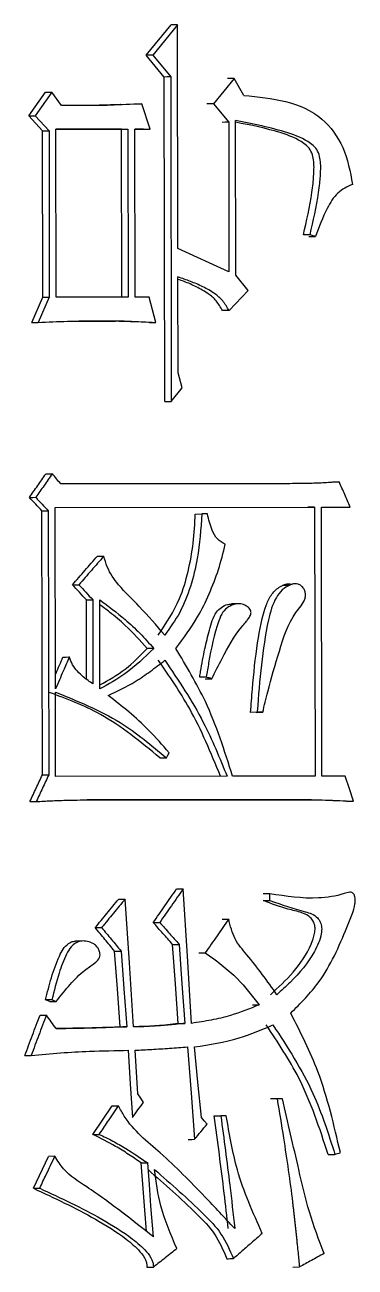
# Model space of a CAD drawing. Header units: millimetres. Extents: x 2104 to 4053, y 855 to 2233.
# Drawn here: x 2976.3 to 2978.42, y 1054.71 to 1062.71 of the extents above; entities that cross this region are included whole.
import ezdxf

# ---------------------------------------------------------------- set-up
doc = ezdxf.new("R2010")
doc.units = ezdxf.units.MM

msp = doc.modelspace()

# ---------------------------------------------------------------- linework, layer by layer
at = {"color": 7, "linetype": 'Continuous', "lineweight": 25}
for p, q in [((2977.0782, 1062.513), (2977.2378, 1062.7078)), ((2977.2797, 1062.7081), (2977.12, 1062.5132)), ((2977.2821, 1061.2694), (2977.2797, 1062.7081)), ((2977.12, 1062.5132), (2977.0782, 1062.513)), ((2977.1939, 1062.3724), (2977.0782, 1062.513)), ((2977.12, 1062.5132), (2977.2358, 1062.3727)), ((2977.1975, 1060.2847), (2977.1939, 1062.3724)), ((2977.2358, 1062.3727), (2977.2394, 1060.285)), ((2977.6443, 1062.3622), (2977.5115, 1062.1998)), ((2977.7065, 1062.2541), (2977.6443, 1062.3622)), ((2976.3217, 1062.1229), (2976.4286, 1062.2744)), ((2976.4694, 1062.2747), (2976.3624, 1062.1231)), ((2976.5321, 1062.1882), (2976.4694, 1062.2747)), ((2976.8985, 1062.1948), (2977.0076, 1062.1992)), ((2977.103, 1062.0372), (2977.0493, 1062.1994)), ((2977.5115, 1062.1998), (2977.4693, 1062.1996)), ((2977.5115, 1062.1998), (2977.6093, 1062.0809)), ((2976.4111, 1062.0256), (2976.3217, 1062.1229)), ((2976.3624, 1062.1231), (2976.452, 1062.0259)), ((2977.6093, 1062.0809), (2977.6109, 1061.1182)), ((2977.6553, 1061.0966), (2977.6536, 1062.0918)), ((2976.413, 1060.9547), (2976.4111, 1062.0256)), ((2976.452, 1062.0259), (2976.4538, 1060.9549)), ((2976.4967, 1062.0367), (2976.9605, 1062.0371)), ((2976.919, 1062.0369), (2976.4967, 1062.0365)), ((2976.4985, 1060.955), (2976.4967, 1062.0367)), ((2976.919, 1062.0369), (2976.9605, 1062.0371)), ((2976.9208, 1060.9551), (2976.919, 1062.0369)), ((2976.9605, 1062.0371), (2976.9624, 1060.9554)), ((2977.005, 1062.0372), (2977.103, 1062.0372)), ((2977.0069, 1060.9554), (2977.005, 1062.0372)), ((2977.0613, 1062.037), (2977.005, 1062.0369)), ((2977.0613, 1062.037), (2977.103, 1062.0372)), ((2977.6109, 1061.1182), (2977.2821, 1061.2694)), ((2977.7352, 1060.9993), (2977.6553, 1061.0966)), ((2977.2835, 1060.4689), (2977.2825, 1061.0855)), ((2976.3418, 1060.7924), (2976.413, 1060.9547)), ((2976.4538, 1060.9549), (2976.3826, 1060.7926)), ((2976.413, 1060.9547), (2976.4538, 1060.9549)), ((2976.9624, 1060.9554), (2976.4985, 1060.955)), ((2977.0959, 1060.9555), (2977.0069, 1060.9554)), ((2977.1407, 1060.7933), (2977.0959, 1060.9555)), ((2977.6113, 1060.8694), (2977.7352, 1060.9993)), ((2977.6113, 1060.8694), (2977.5689, 1060.8691)), ((2977.0989, 1060.793), (2977.1407, 1060.7933)), ((2977.3103, 1060.3716), (2977.2835, 1060.4689)), ((2977.2394, 1060.285), (2977.3103, 1060.3716)), ((2977.1975, 1060.2847), (2977.2394, 1060.285)), ((2978.0029, 1059.7555), (2976.5273, 1059.7543)), ((2976.4093, 1057.8826), (2976.4064, 1059.5809)), ((2976.4472, 1059.5811), (2976.4501, 1057.8828)), ((2976.4919, 1059.6028), (2978.1623, 1059.6042)), ((2976.4939, 1058.4345), (2976.4919, 1059.6028)), ((2978.1623, 1059.6042), (2978.1193, 1059.604)), ((2978.1623, 1059.6042), (2978.1653, 1057.8735)), ((2978.2065, 1059.6043), (2978.3919, 1059.6044)), ((2978.2094, 1057.8735), (2978.2065, 1059.6043)), ((2978.3486, 1059.6042), (2978.3919, 1059.6044)), ((2977.394, 1059.5601), (2977.4361, 1059.5604)), ((2977.4716, 1059.5604), (2977.4361, 1059.5604)), ((2976.7637, 1059.2894), (2976.805, 1059.2897)), ((2977.9987, 1059.1011), (2977.9555, 1059.1009)), ((2976.6936, 1058.4974), (2976.6927, 1059.0078)), ((2976.7339, 1059.0081), (2976.7348, 1058.4672)), ((2976.7795, 1058.4348), (2976.7785, 1059.0081)), ((2977.6705, 1058.982), (2977.6278, 1058.9818)), ((2977.4644, 1058.5111), (2977.4223, 1058.5109)), ((2976.4948, 1057.8721), (2976.4939, 1058.413)), ((2977.7931, 1058.2842), (2977.7505, 1058.284)), ((2977.7855, 1058.284), (2977.8281, 1058.2843)), ((2977.8283, 1058.2843), (2977.7931, 1058.2842)), ((2977.1658, 1057.9914), (2977.2077, 1057.9916)), ((2976.4093, 1057.8826), (2976.4501, 1057.8828)), ((2977.5986, 1057.873), (2976.4948, 1057.8721)), ((2978.1653, 1057.8735), (2977.6342, 1057.873)), ((2978.3595, 1057.8736), (2978.2094, 1057.8735)), ((2978.0077, 1057.7217), (2976.6973, 1057.7206)), ((2976.7093, 1057.7208), (2978.0506, 1057.7219)), ((2978.0077, 1057.7217), (2978.0506, 1057.7219)), ((2978.3694, 1057.7112), (2978.4127, 1057.7114)), ((2977.8747, 1057.116), (2977.832, 1057.1158)), ((2977.8748, 1057.0728), (2977.8747, 1057.116)), ((2977.8321, 1057.0728), (2977.8748, 1057.0731)), ((2977.5668, 1056.9534), (2977.6092, 1056.9536)), ((2976.6632, 1056.8123), (2976.6218, 1056.8121)), ((2977.4164, 1056.7368), (2977.4586, 1056.737)), ((2976.4704, 1056.4333), (2976.4295, 1056.4331)), ((2976.4564, 1056.4223), (2976.4296, 1056.4331)), ((2976.4564, 1056.4223), (2976.4973, 1056.4225)), ((2977.7625, 1056.4018), (2977.8051, 1056.402)), ((2977.0245, 1055.828), (2977.0062, 1056.1093)), ((2976.7342, 1055.568), (2976.8582, 1055.7515)), ((2976.8582, 1055.7515), (2976.8996, 1055.7518)), ((2977.9212, 1055.7964), (2977.8785, 1055.7961)), ((2977.9565, 1055.7964), (2977.9212, 1055.7964)), ((2977.5158, 1055.6876), (2977.558, 1055.6879)), ((2977.5935, 1055.6879), (2977.558, 1055.6879)), ((2976.7342, 1055.568), (2976.7754, 1055.5682)), ((2976.3513, 1055.2215), (2976.4489, 1055.4266)), ((2976.4898, 1055.4269), (2976.4489, 1055.4266)), ((2978.2498, 1055.4394), (2978.293, 1055.4397)), ((2977.0459, 1055.3843), (2977.0876, 1055.3846)), ((2977.0796, 1054.9435), (2977.0459, 1055.3843)), ((2978.0217, 1054.7145), (2978.0646, 1054.7147))]:
    msp.add_line(p, q, dxfattribs=at)
at = {"color": 7, "linetype": 'Continuous', "lineweight": 25, "flags": 128}
for points in [[(2977.2797, 1062.7081), (2977.2562, 1062.7079), (2977.2378, 1062.7078)], [(2977.2358, 1062.3727), (2977.2124, 1062.3726), (2977.1939, 1062.3724)], [(2977.6443, 1062.3622), (2977.6205, 1062.3621), (2977.6019, 1062.362)], [(2976.4286, 1062.2744), (2976.4515, 1062.2746), (2976.4694, 1062.2747)], [(2977.0076, 1062.1992), (2977.031, 1062.1993), (2977.0493, 1062.1994)], [(2976.3217, 1062.1229), (2976.3445, 1062.123), (2976.3624, 1062.1231)], [(2977.6093, 1062.0809), (2977.5855, 1062.0808), (2977.5669, 1062.0807)], [(2976.4111, 1062.0256), (2976.434, 1062.0257), (2976.452, 1062.0259)], [(2978.1328, 1061.3566), (2978.1154, 1061.3565), (2978.1026, 1061.3564), (2978.0899, 1061.3564)], [(2978.1252, 1061.3456), (2978.1426, 1061.3457), (2978.1554, 1061.3458), (2978.1682, 1061.3458)], [(2976.3418, 1060.7924), (2976.3647, 1060.7925), (2976.3826, 1060.7926)], [(2976.4327, 1059.8189), (2976.4556, 1059.819), (2976.4736, 1059.8191)], [(2978.2778, 1059.7664), (2978.302, 1059.7665), (2978.321, 1059.7666)], [(2976.3259, 1059.6674), (2976.3487, 1059.6675), (2976.3666, 1059.6676)], [(2976.4064, 1059.5809), (2976.4292, 1059.581), (2976.4472, 1059.5811)], [(2976.6034, 1059.1051), (2976.6264, 1059.1052), (2976.6445, 1059.1054)], [(2976.6927, 1059.0078), (2976.7158, 1059.008), (2976.7339, 1059.0081)], [(2977.1264, 1058.6948), (2977.1151, 1058.6947), (2977.1037, 1058.6946), (2977.0847, 1058.6945)], [(2976.5418, 1058.6399), (2976.5623, 1058.64), (2976.5828, 1058.6402)], [(2977.4578, 1058.5001), (2977.4749, 1058.5002), (2977.4875, 1058.5003), (2977.5, 1058.5003)], [(2977.2077, 1057.9917), (2977.2166, 1058.0079), (2977.2254, 1058.0241)], [(2978.4127, 1057.7114), (2978.3861, 1057.7925), (2978.3595, 1057.8736)], [(2976.3292, 1057.7094), (2976.352, 1057.7096), (2976.37, 1057.7097)], [(2977.2738, 1057.1478), (2977.2973, 1057.1479), (2977.3158, 1057.148)], [(2977.3706, 1056.2827), (2977.3432, 1056.7153), (2977.3158, 1057.148)], [(2976.9007, 1057.0825), (2976.924, 1057.0827), (2976.9422, 1057.0828)], [(2976.9971, 1056.2607), (2976.9696, 1056.6717), (2976.9422, 1057.0828)], [(2976.7497, 1056.8985), (2976.7728, 1056.8986), (2976.791, 1056.8988)], [(2977.1233, 1056.9313), (2977.1466, 1056.9314), (2977.165, 1056.9315)], [(2977.2478, 1056.7908), (2977.2713, 1056.7909), (2977.2898, 1056.791)], [(2977.2842, 1056.2824), (2977.266, 1056.5366), (2977.2478, 1056.7908)], [(2977.2898, 1056.791), (2977.308, 1056.5368), (2977.3262, 1056.2826)], [(2976.8746, 1056.7472), (2976.8978, 1056.7473), (2976.9161, 1056.7474)], [(2976.911, 1056.2604), (2976.8928, 1056.5038), (2976.8746, 1056.7472)], [(2976.9161, 1056.7474), (2976.9343, 1056.504), (2976.9525, 1056.2607)], [(2976.394, 1056.3357), (2976.4169, 1056.3358), (2976.4349, 1056.3359)], [(2976.911, 1056.2604), (2976.9343, 1056.2606), (2976.9525, 1056.2607)], [(2977.2842, 1056.2824), (2977.3077, 1056.2825), (2977.3262, 1056.2826)], [(2976.2963, 1056.076), (2976.3191, 1056.0761), (2976.337, 1056.0762)], [(2976.9617, 1056.1092), (2976.9754, 1055.8929), (2976.9892, 1055.6766)], [(2977.3442, 1056.1312), (2977.3669, 1055.8337), (2977.3896, 1055.5363)], [(2977.4338, 1055.677), (2977.4112, 1055.9041), (2977.3886, 1056.1312)], [(2977.0602, 1055.774), (2977.0424, 1055.801), (2977.0245, 1055.828)], [(2977.4694, 1055.6337), (2977.4516, 1055.6553), (2977.4338, 1055.677)], [(2977.3476, 1055.5361), (2977.3711, 1055.5362), (2977.3896, 1055.5363)], [(2977.124, 1054.9089), (2977.1087, 1055.108), (2977.0982, 1055.2463), (2977.0876, 1055.3846)], [(2976.3513, 1055.2215), (2976.3717, 1055.2216), (2976.3921, 1055.2217)], [(2977.0826, 1054.7137), (2977.1035, 1054.7138), (2977.1243, 1054.7139)], [(2977.5971, 1054.7682), (2977.6078, 1054.7683), (2977.6185, 1054.7684), (2977.6394, 1054.7685)]]:
    msp.add_lwpolyline(points, dxfattribs=at)
at = {"color": 7, "linetype": 'Continuous', "lineweight": 25}
for points, knots in [([(2977.7065, 1062.2541), (2977.8901, 1062.2361), (2978.1486, 1062.2108), (2978.362, 1061.9218), (2978.3911, 1061.7627), (2978.406, 1061.6814)], [0, 0, 0, 0, 0.544628, 0.767125, 1, 1, 1, 1]), ([(2977.0493, 1062.1994), (2976.9818, 1062.196), (2976.8621, 1062.1899), (2976.6896, 1062.1879), (2976.5846, 1062.1881), (2976.5321, 1062.1882)], [0, 0, 0, 0, 0.39197, 0.69595, 1, 1, 1, 1]), ([(2976.9115, 1062.1949), (2976.9115, 1062.1949), (2976.9116, 1062.1949), (2976.9109, 1062.1949), (2976.8647, 1062.1931), (2976.7484, 1062.1895), (2976.6432, 1062.1885), (2976.588, 1062.1882), (2976.568, 1062.1882), (2976.561, 1062.1882), (2976.5603, 1062.1882), (2976.5604, 1062.1882), (2976.5604, 1062.1882)], [0, 0, 0, 0, 0.001534, 0.005976, 0.011041, 0.500864, 0.772939, 0.880007, 0.946245, 0.963053, 0.980638, 1, 1, 1, 1]), ([(2978.1328, 1061.3566), (2978.1535, 1061.447), (2978.1785, 1061.5565), (2978.197, 1061.6989), (2978.2034, 1061.7799), (2978.2, 1061.8598), (2978.1717, 1061.9168), (2978.1054, 1061.972), (2977.9313, 1062.0379), (2977.7664, 1062.0699), (2977.6536, 1062.0918)], [0, 0, 0, 0, 0.237785, 0.287937, 0.366632, 0.446055, 0.486951, 0.527634, 0.676721, 1, 1, 1, 1]), ([(2978.0898, 1061.3564), (2978.1104, 1061.4468), (2978.1354, 1061.5563), (2978.1538, 1061.6987), (2978.1602, 1061.7797), (2978.1569, 1061.8596), (2978.1286, 1061.9166), (2978.0623, 1061.9718), (2977.9023, 1062.0328), (2977.7519, 1062.0623), (2977.6536, 1062.0815)], [0, 0, 0, 0, 0.24806, 0.300416, 0.382499, 0.465341, 0.50802, 0.550478, 0.706039, 1, 1, 1, 1]), ([(2978.406, 1061.6814), (2978.3726, 1061.6657), (2978.304, 1061.6336), (2978.2281, 1061.5061), (2978.191, 1061.4069), (2978.1682, 1061.3458)], [0, 0, 0, 0, 0.2676001, 0.5485848, 1, 1, 1, 1]), ([(2978.1682, 1061.3458), (2978.1653, 1061.3467), (2978.1579, 1061.349), (2978.1461, 1061.3526), (2978.1373, 1061.3553), (2978.1328, 1061.3566)], [0, 0, 0, 0, 0.2499925, 0.6250015, 1, 1, 1, 1]), ([(2977.6113, 1060.8694), (2977.5989, 1060.891), (2977.5744, 1060.9338), (2977.5146, 1060.9843), (2977.4434, 1061.0235), (2977.3639, 1061.058), (2977.3096, 1061.0763), (2977.2825, 1061.0855)], [0, 0, 0, 0, 0.176065, 0.348002, 0.566634, 0.783694, 1, 1, 1, 1]), ([(2977.5689, 1060.8691), (2977.5566, 1060.8908), (2977.5321, 1060.9335), (2977.4724, 1060.9841), (2977.4012, 1061.0232), (2977.3356, 1061.0522), (2977.2955, 1061.0659), (2977.2825, 1061.0704)], [0, 0, 0, 0, 0.1984275, 0.3921367, 0.6383948, 0.882857, 1, 1, 1, 1]), ([(2976.3826, 1060.7926), (2976.4458, 1060.7957), (2976.5721, 1060.8018), (2976.7617, 1060.8051), (2976.9513, 1060.8012), (2977.0775, 1060.7959), (2977.1407, 1060.7933)], [0, 0, 0, 0, 0.249584, 0.499194, 0.74954, 1, 1, 1, 1]), ([(2976.6236, 1060.8016), (2976.6621, 1060.8017), (2976.748, 1060.8018), (2976.8339, 1060.8017), (2976.8812, 1060.8017)], [0, 0, 0, 0, 0.448732, 1, 1, 1, 1]), ([(2977.0989, 1060.793), (2977.0366, 1060.7963), (2976.9636, 1060.8001), (2976.8903, 1060.8011), (2976.8795, 1060.8012)], [0, 0, 0, 0, 0.852157, 1, 1, 1, 1]), ([(2976.3259, 1059.6674), (2976.3437, 1059.6926), (2976.3793, 1059.7431), (2976.4149, 1059.7936), (2976.4327, 1059.8189)], [0, 0, 0, 0, 0.500001, 1, 1, 1, 1]), ([(2976.4736, 1059.8191), (2976.4558, 1059.7939), (2976.4201, 1059.7434), (2976.3845, 1059.6929), (2976.3666, 1059.6676)], [0, 0, 0, 0, 0.500001, 1, 1, 1, 1]), ([(2976.5273, 1059.7543), (2976.5184, 1059.7651), (2976.5005, 1059.7867), (2976.4826, 1059.8083), (2976.4736, 1059.8191)], [0, 0, 0, 0, 0.5000027, 1, 1, 1, 1]), ([(2978.321, 1059.7666), (2978.2899, 1059.7645), (2978.2276, 1059.7601), (2978.1216, 1059.7566), (2978.0467, 1059.7559), (2978.003, 1059.7555)], [0, 0, 0, 0, 0.29425, 0.588522, 1, 1, 1, 1]), ([(2978.3919, 1059.6044), (2978.3801, 1059.6315), (2978.3565, 1059.6855), (2978.3328, 1059.7396), (2978.321, 1059.7666)], [0, 0, 0, 0, 0.500001, 1, 1, 1, 1]), ([(2976.4064, 1059.5809), (2976.393, 1059.5953), (2976.3661, 1059.6241), (2976.3393, 1059.653), (2976.3259, 1059.6674)], [0, 0, 0, 0, 0.500001, 1, 1, 1, 1]), ([(2976.3666, 1059.6676), (2976.3801, 1059.6532), (2976.4069, 1059.6244), (2976.4338, 1059.5956), (2976.4472, 1059.5811)], [0, 0, 0, 0, 0.500002, 1, 1, 1, 1]), ([(2977.1555, 1058.781), (2977.206, 1058.8566), (2977.29, 1058.9822), (2977.3508, 1059.1905), (2977.3839, 1059.3733), (2977.3906, 1059.4978), (2977.3939, 1059.5601)], [0, 0, 0, 0, 0.333423, 0.554109, 0.77666, 1, 1, 1, 1]), ([(2977.4361, 1059.5604), (2977.4297, 1059.4641), (2977.4192, 1059.3058), (2977.3667, 1059.0935), (2977.3001, 1058.9238), (2977.2314, 1058.8285), (2977.1974, 1058.7812)], [0, 0, 0, 0, 0.344394, 0.565966, 0.784996, 1, 1, 1, 1]), ([(2977.5872, 1059.3658), (2977.5692, 1059.3754), (2977.5323, 1059.3951), (2977.4941, 1059.4682), (2977.4802, 1059.5252), (2977.4716, 1059.5604)], [0, 0, 0, 0, 0.267239, 0.548076, 1, 1, 1, 1]), ([(2977.2687, 1058.6949), (2977.318, 1058.761), (2977.3997, 1058.8705), (2977.4854, 1059.0452), (2977.546, 1059.2014), (2977.5735, 1059.3108), (2977.5872, 1059.3658)], [0, 0, 0, 0, 0.334938, 0.554747, 0.776586, 1, 1, 1, 1]), ([(2976.6034, 1059.1051), (2976.6301, 1059.1358), (2976.6835, 1059.1971), (2976.7368, 1059.2585), (2976.7635, 1059.2891)], [0, 0, 0, 0, 0.5, 1, 1, 1, 1]), ([(2976.8048, 1059.2894), (2976.7781, 1059.2587), (2976.7247, 1059.1974), (2976.6712, 1059.136), (2976.6445, 1059.1054)], [0, 0, 0, 0, 0.500001, 1, 1, 1, 1]), ([(2977.1974, 1058.7812), (2977.1438, 1058.8436), (2977.0478, 1058.9552), (2976.9098, 1059.0851), (2976.8309, 1059.1977), (2976.8117, 1059.2659), (2976.8051, 1059.2895)], [0, 0, 0, 0, 0.381433, 0.68352, 0.890548, 1, 1, 1, 1]), ([(2976.6927, 1059.0078), (2976.6778, 1059.024), (2976.6481, 1059.0565), (2976.6183, 1059.0889), (2976.6034, 1059.1051)], [0, 0, 0, 0, 0.500001, 1, 1, 1, 1]), ([(2976.6445, 1059.1054), (2976.6594, 1059.0891), (2976.6892, 1059.0567), (2976.719, 1059.0243), (2976.7339, 1059.0081)], [0, 0, 0, 0, 0.500001, 1, 1, 1, 1]), ([(2977.7505, 1058.284), (2977.7541, 1058.3339), (2977.765, 1058.4837), (2977.7897, 1058.7163), (2977.827, 1058.9245), (2977.8833, 1059.0479), (2977.9314, 1059.0909), (2977.973, 1059.1089), (2977.9996, 1059.1128), (2978.0124, 1059.1083), (2978.0172, 1059.1066)], [0, 0, 0, 0, 0.158735, 0.476353, 0.743822, 0.825868, 0.908919, 0.953184, 0.982429, 1, 1, 1, 1]), ([(2977.8282, 1058.2843), (2977.8388, 1058.3285), (2977.8708, 1058.4609), (2977.9339, 1058.6762), (2977.9964, 1058.8733), (2978.0744, 1058.967), (2978.0978, 1059.0034), (2978.1052, 1059.0355), (2978.1023, 1059.0599), (2978.0925, 1059.0821), (2978.0768, 1059.0998), (2978.0566, 1059.1104), (2978.0308, 1059.1125), (2977.9947, 1059.102), (2977.9515, 1059.0735), (2977.8961, 1059.0006), (2977.851, 1058.8333), (2977.8169, 1058.5876), (2977.8, 1058.388), (2977.7932, 1058.2859), (2977.7931, 1058.2842)], [0, 0, 0, 0, 0.0737612, 0.2212934, 0.3691653, 0.4007539, 0.427214, 0.4402784, 0.4533919, 0.466053, 0.4795075, 0.4928145, 0.5050759, 0.5251087, 0.5586105, 0.5933525, 0.6767116, 0.8345974, 0.9972159, 1, 1, 1, 1]), ([(2976.7785, 1059.0081), (2976.8337, 1058.967), (2976.9235, 1058.9001), (2977.0392, 1058.7942), (2977.0973, 1058.728), (2977.1264, 1058.6948)], [0, 0, 0, 0, 0.443462, 0.720845, 1, 1, 1, 1]), ([(2977.0847, 1058.6945), (2977.0385, 1058.7455), (2976.9625, 1058.8295), (2976.8566, 1058.9193), (2976.8, 1058.961), (2976.7786, 1058.9768)], [0, 0, 0, 0, 0.489901, 0.806807, 1, 1, 1, 1]), ([(2977.4223, 1058.5109), (2977.4244, 1058.5231), (2977.4349, 1058.5839), (2977.4523, 1058.6862), (2977.4848, 1058.8125), (2977.5103, 1058.9123), (2977.5609, 1058.9614), (2977.5959, 1058.9788), (2977.619, 1058.9798), (2977.6279, 1058.9803)], [0, 0, 0, 0, 0.066512, 0.332601, 0.55541, 0.779193, 0.863621, 0.947653, 1, 1, 1, 1]), ([(2977.5, 1058.5003), (2977.5218, 1058.5436), (2977.58, 1058.6591), (2977.6499, 1058.7849), (2977.7161, 1058.8611), (2977.7358, 1058.885), (2977.7478, 1058.9038), (2977.753, 1058.9203), (2977.7531, 1058.9319), (2977.749, 1058.9439), (2977.7385, 1058.9581), (2977.7177, 1058.9732), (2977.6875, 1058.9834), (2977.6483, 1058.9814), (2977.6069, 1058.9649), (2977.5671, 1058.9281), (2977.5182, 1058.8058), (2977.4903, 1058.664), (2977.4696, 1058.5416), (2977.4644, 1058.5111)], [0, 0, 0, 0, 0.125303, 0.334355, 0.369116, 0.392004, 0.415956, 0.426672, 0.435652, 0.444627, 0.458337, 0.481389, 0.513084, 0.544763, 0.589287, 0.633606, 0.685412, 0.921677, 1, 1, 1, 1]), ([(2976.7794, 1058.4604), (2976.8352, 1058.4918), (2976.9467, 1058.5546), (2977.0387, 1058.6479), (2977.0847, 1058.6945)], [0, 0, 0, 0, 0.499985, 1, 1, 1, 1]), ([(2977.1264, 1058.6948), (2977.0667, 1058.6371), (2976.9607, 1058.5347), (2976.8346, 1058.4652), (2976.7795, 1058.4348)], [0, 0, 0, 0, 0.563044, 1, 1, 1, 1]), ([(2977.6341, 1057.873), (2977.5822, 1058.0366), (2977.4901, 1058.3269), (2977.336, 1058.5829), (2977.2686, 1058.6948)], [0, 0, 0, 0, 0.563329, 1, 1, 1, 1]), ([(2976.4937, 1058.5286), (2976.4949, 1058.5314), (2976.511, 1058.5685), (2976.527, 1058.6056), (2976.5418, 1058.6399)], [0, 0, 0, 0, 0.07649, 1, 1, 1, 1]), ([(2976.5828, 1058.6402), (2976.5698, 1058.6101), (2976.5485, 1058.5607), (2976.5188, 1058.4922), (2976.5022, 1058.4538), (2976.4939, 1058.4345)], [0, 0, 0, 0, 0.4392562, 0.7196278, 1, 1, 1, 1]), ([(2976.7348, 1058.4672), (2976.7136, 1058.4815), (2976.6783, 1058.5052), (2976.6357, 1058.5479), (2976.6013, 1058.5884), (2976.589, 1058.6228), (2976.5828, 1058.6402)], [0, 0, 0, 0, 0.333512, 0.552423, 0.773915, 1, 1, 1, 1]), ([(2976.8331, 1058.3916), (2976.8922, 1058.4201), (2976.986, 1058.4653), (2977.1052, 1058.5468), (2977.1668, 1058.5949), (2977.1977, 1058.619)], [0, 0, 0, 0, 0.459963, 0.729514, 1, 1, 1, 1]), ([(2977.5562, 1057.8728), (2977.495, 1058.0222), (2977.3862, 1058.2872), (2977.2259, 1058.518), (2977.1559, 1058.6188)], [0, 0, 0, 0, 0.563635, 1, 1, 1, 1]), ([(2977.1977, 1058.619), (2977.2854, 1058.4892), (2977.443, 1058.2557), (2977.5508, 1057.9906), (2977.5986, 1057.873)], [0, 0, 0, 0, 0.556376, 1, 1, 1, 1]), ([(2977.5, 1058.5003), (2977.497, 1058.5012), (2977.4896, 1058.5035), (2977.4777, 1058.5071), (2977.4689, 1058.5098), (2977.4645, 1058.5111)], [0, 0, 0, 0, 0.253309, 0.626654, 1, 1, 1, 1]), ([(2977.1658, 1057.9914), (2977.0425, 1058.0932), (2976.8242, 1058.2735), (2976.5656, 1058.3705), (2976.453, 1058.4127)], [0, 0, 0, 0, 0.564694, 1, 1, 1, 1]), ([(2976.4939, 1058.413), (2976.6367, 1058.356), (2976.894, 1058.2534), (2977.1111, 1058.0722), (2977.2077, 1057.9916)], [0, 0, 0, 0, 0.555128, 1, 1, 1, 1]), ([(2977.2254, 1058.0241), (2977.1823, 1058.0737), (2977.1013, 1058.1668), (2976.9682, 1058.2876), (2976.8782, 1058.3569), (2976.8331, 1058.3916)], [0, 0, 0, 0, 0.362455, 0.68031, 1, 1, 1, 1]), ([(2976.4501, 1057.8828), (2976.4368, 1057.854), (2976.41, 1057.7963), (2976.3833, 1057.7385), (2976.37, 1057.7097)], [0, 0, 0, 0, 0.500001, 1, 1, 1, 1]), ([(2976.37, 1057.7097), (2976.4015, 1057.7114), (2976.4645, 1057.715), (2976.5777, 1057.7191), (2976.6593, 1057.7201), (2976.7093, 1057.7208)], [0, 0, 0, 0, 0.278679, 0.557368, 1, 1, 1, 1]), ([(2978.3693, 1057.7112), (2978.3087, 1057.7143), (2978.2182, 1057.7189), (2978.0975, 1057.7209), (2978.0376, 1057.7214), (2978.0077, 1057.7217)], [0, 0, 0, 0, 0.503798, 0.751886, 1, 1, 1, 1]), ([(2978.0506, 1057.7219), (2978.0813, 1057.7218), (2978.1428, 1057.7214), (2978.2635, 1057.719), (2978.3535, 1057.7144), (2978.4127, 1057.7114)], [0, 0, 0, 0, 0.254076, 0.508158, 1, 1, 1, 1]), ([(2977.1233, 1056.9313), (2977.1484, 1056.9674), (2977.1986, 1057.0395), (2977.2487, 1057.1117), (2977.2738, 1057.1478)], [0, 0, 0, 0, 0.500001, 1, 1, 1, 1]), ([(2977.3158, 1057.148), (2977.2907, 1057.1119), (2977.2405, 1057.0398), (2977.1902, 1056.9676), (2977.165, 1056.9315)], [0, 0, 0, 0, 0.5, 1, 1, 1, 1]), ([(2978.0087, 1056.3481), (2978.0725, 1056.4118), (2978.2275, 1056.5664), (2978.3321, 1056.8062), (2978.4027, 1056.9774), (2978.4219, 1057.0366), (2978.424, 1057.0767), (2978.4222, 1057.0974), (2978.4165, 1057.1127), (2978.4102, 1057.1211), (2978.4005, 1057.1259), (2978.3807, 1057.1274), (2978.3108, 1057.1023), (2978.1387, 1057.076), (2977.9787, 1057.1003), (2977.8747, 1057.116)], [0, 0, 0, 0, 0.186433, 0.452556, 0.513711, 0.559555, 0.574925, 0.592658, 0.599937, 0.607296, 0.613646, 0.622611, 0.650008, 0.77236, 1, 1, 1, 1]), ([(2976.7497, 1056.8985), (2976.7749, 1056.9292), (2976.8253, 1056.9905), (2976.8756, 1057.0519), (2976.9007, 1057.0825)], [0, 0, 0, 0, 0.500001, 1, 1, 1, 1]), ([(2976.9422, 1057.0828), (2976.917, 1057.0521), (2976.8666, 1056.9908), (2976.8162, 1056.9294), (2976.791, 1056.8988)], [0, 0, 0, 0, 0.5, 1, 1, 1, 1]), ([(2977.8773, 1056.4668), (2977.9279, 1056.5135), (2978.0296, 1056.6073), (2978.1254, 1056.745), (2978.1615, 1056.8481), (2978.1668, 1056.8947), (2978.1602, 1056.9271), (2978.1447, 1056.954), (2978.1188, 1056.9793), (2978.0659, 1057.0019), (2977.9661, 1057.0201), (2977.8844, 1057.0522), (2977.8322, 1057.0728)], [0, 0, 0, 0, 0.223737, 0.449521, 0.522985, 0.5605, 0.591638, 0.622721, 0.656775, 0.707108, 0.812442, 1, 1, 1, 1]), ([(2977.8749, 1057.073), (2977.9498, 1057.0466), (2978.0385, 1057.0152), (2978.1444, 1056.9899), (2978.1786, 1056.9658), (2978.2007, 1056.9344), (2978.2104, 1056.8981), (2978.2025, 1056.8312), (2978.1462, 1056.7001), (2978.0388, 1056.5748), (2977.9488, 1056.493), (2977.9201, 1056.467)], [0, 0, 0, 0, 0.266855, 0.315949, 0.365712, 0.400811, 0.43612, 0.478324, 0.604344, 0.873949, 1, 1, 1, 1]), ([(2977.6091, 1056.9535), (2977.5841, 1056.9175), (2977.5339, 1056.8453), (2977.4837, 1056.7731), (2977.4586, 1056.7371)], [0, 0, 0, 0, 0.500001, 1, 1, 1, 1]), ([(2977.92, 1056.467), (2977.8576, 1056.5542), (2977.7706, 1056.6756), (2977.6408, 1056.822), (2977.6198, 1056.9094), (2977.6092, 1056.9536)], [0, 0, 0, 0, 0.5571819, 0.7762685, 1, 1, 1, 1]), ([(2976.8746, 1056.7472), (2976.8538, 1056.7724), (2976.8122, 1056.8228), (2976.7705, 1056.8733), (2976.7497, 1056.8985)], [0, 0, 0, 0, 0.500001, 1, 1, 1, 1]), ([(2976.791, 1056.8988), (2976.8119, 1056.8735), (2976.8536, 1056.8231), (2976.8952, 1056.7726), (2976.9161, 1056.7474)], [0, 0, 0, 0, 0.5000019, 1, 1, 1, 1]), ([(2977.2478, 1056.7908), (2977.2271, 1056.8142), (2977.1856, 1056.861), (2977.144, 1056.9079), (2977.1233, 1056.9313)], [0, 0, 0, 0, 0.500001, 1, 1, 1, 1]), ([(2977.165, 1056.9315), (2977.1858, 1056.9081), (2977.2274, 1056.8613), (2977.269, 1056.8144), (2977.2898, 1056.791)], [0, 0, 0, 0, 0.500002, 1, 1, 1, 1]), ([(2976.4295, 1056.4331), (2976.4415, 1056.4812), (2976.4656, 1056.5775), (2976.5046, 1056.6865), (2976.5406, 1056.7625), (2976.5728, 1056.7953), (2976.6024, 1056.8106), (2976.6178, 1056.8107), (2976.6219, 1056.8107)], [0, 0, 0, 0, 0.328582, 0.657986, 0.772391, 0.888639, 0.970938, 1, 1, 1, 1]), ([(2976.4973, 1056.4225), (2976.5274, 1056.4598), (2976.5846, 1056.5309), (2976.6665, 1056.6167), (2976.7344, 1056.6605), (2976.7706, 1056.6896), (2976.7807, 1056.7138), (2976.7807, 1056.734), (2976.7743, 1056.7555), (2976.7607, 1056.7775), (2976.7362, 1056.7981), (2976.6998, 1056.8113), (2976.6586, 1056.815), (2976.622, 1056.8006), (2976.5891, 1056.7729), (2976.5529, 1056.7066), (2976.5101, 1056.5921), (2976.4849, 1056.4914), (2976.4704, 1056.4333)], [0, 0, 0, 0, 0.140264, 0.267254, 0.345646, 0.385188, 0.401719, 0.418238, 0.440912, 0.464408, 0.491868, 0.534525, 0.581031, 0.616575, 0.651949, 0.706774, 0.83095, 1, 1, 1, 1]), ([(2977.4586, 1056.737), (2977.5305, 1056.6846), (2977.6601, 1056.5903), (2977.7604, 1056.46), (2977.8051, 1056.402)], [0, 0, 0, 0, 0.554889, 1, 1, 1, 1]), ([(2976.4973, 1056.4225), (2976.495, 1056.4235), (2976.4893, 1056.4257), (2976.4804, 1056.4293), (2976.4737, 1056.432), (2976.4704, 1056.4333)], [0, 0, 0, 0, 0.259135, 0.629567, 1, 1, 1, 1]), ([(2977.8051, 1056.402), (2977.7441, 1056.3772), (2977.6434, 1056.3362), (2977.4967, 1056.3018), (2977.4127, 1056.2891), (2977.3706, 1056.2827)], [0, 0, 0, 0, 0.434094, 0.716404, 1, 1, 1, 1]), ([(2976.2963, 1056.076), (2976.3126, 1056.1193), (2976.3452, 1056.2059), (2976.3777, 1056.2924), (2976.394, 1056.3357)], [0, 0, 0, 0, 0.5, 1, 1, 1, 1]), ([(2976.4349, 1056.3359), (2976.4186, 1056.2927), (2976.3859, 1056.2061), (2976.3533, 1056.1195), (2976.337, 1056.0762)], [0, 0, 0, 0, 0.5, 1, 1, 1, 1]), ([(2976.4976, 1056.2495), (2976.4871, 1056.2639), (2976.4662, 1056.2927), (2976.4453, 1056.3215), (2976.4349, 1056.3359)], [0, 0, 0, 0, 0.500003, 1, 1, 1, 1]), ([(2978.3283, 1055.4505), (2978.2875, 1055.6277), (2978.2151, 1055.9422), (2978.0714, 1056.2247), (2978.0087, 1056.3481)], [0, 0, 0, 0, 0.563398, 1, 1, 1, 1]), ([(2976.4973, 1056.2498), (2976.5524, 1056.2504), (2976.649, 1056.2514), (2976.7868, 1056.2554), (2976.8696, 1056.2588), (2976.911, 1056.2604)], [0, 0, 0, 0, 0.398683, 0.699329, 1, 1, 1, 1]), ([(2976.9525, 1056.2607), (2976.8834, 1056.258), (2976.7731, 1056.2538), (2976.6214, 1056.2505), (2976.5389, 1056.2498), (2976.4976, 1056.2495)], [0, 0, 0, 0, 0.456371, 0.728172, 1, 1, 1, 1]), ([(2976.997, 1056.2614), (2977.0149, 1056.2616), (2977.0645, 1056.2624), (2977.1603, 1056.2694), (2977.238, 1056.2775), (2977.2842, 1056.2824)], [0, 0, 0, 0, 0.185975, 0.516104, 1, 1, 1, 1]), ([(2977.3262, 1056.2826), (2977.2944, 1056.2791), (2977.2308, 1056.272), (2977.1211, 1056.2634), (2977.0431, 1056.2617), (2976.9971, 1056.2607)], [0, 0, 0, 0, 0.291003, 0.582043, 1, 1, 1, 1]), ([(2977.3886, 1056.1313), (2977.4855, 1056.1459), (2977.6591, 1056.1722), (2977.8219, 1056.2417), (2977.8938, 1056.2723)], [0, 0, 0, 0, 0.558486, 1, 1, 1, 1]), ([(2978.2498, 1055.4394), (2978.1944, 1055.6077), (2978.0961, 1055.9061), (2977.9254, 1056.161), (2977.851, 1056.2721)], [0, 0, 0, 0, 0.5639393, 1, 1, 1, 1]), ([(2977.8938, 1056.2723), (2977.9874, 1056.1293), (2978.1559, 1055.8719), (2978.2508, 1055.5726), (2978.293, 1055.4397)], [0, 0, 0, 0, 0.555779, 1, 1, 1, 1]), ([(2976.337, 1056.0762), (2976.3997, 1056.082), (2976.5251, 1056.0936), (2976.7335, 1056.1047), (2976.879, 1056.1076), (2976.9617, 1056.1092)], [0, 0, 0, 0, 0.30129, 0.602619, 1, 1, 1, 1]), ([(2977.0062, 1056.1093), (2977.042, 1056.1111), (2977.1163, 1056.1149), (2977.2289, 1056.1222), (2977.3058, 1056.1282), (2977.3442, 1056.1312)], [0, 0, 0, 0, 0.316871, 0.658414, 1, 1, 1, 1]), ([(2976.7754, 1055.5682), (2976.7935, 1055.595), (2976.8233, 1055.639), (2976.8647, 1055.7002), (2976.888, 1055.7346), (2976.8996, 1055.7518)], [0, 0, 0, 0, 0.437024, 0.719229, 1, 1, 1, 1]), ([(2977.6479, 1054.9631), (2977.5837, 1055.0314), (2977.4273, 1055.1976), (2977.1926, 1055.4376), (2976.9769, 1055.6063), (2976.9116, 1055.7292), (2976.8996, 1055.7518)], [0, 0, 0, 0, 0.257957, 0.627978, 0.931661, 1, 1, 1, 1]), ([(2976.9892, 1055.6766), (2977.001, 1055.6928), (2977.0247, 1055.7253), (2977.0484, 1055.7578), (2977.0602, 1055.774)], [0, 0, 0, 0, 0.5, 1, 1, 1, 1]), ([(2977.9212, 1055.7964), (2977.9349, 1055.7126), (2977.9711, 1055.4915), (2978.0047, 1055.261), (2978.0227, 1055.1096), (2978.0247, 1055.0923), (2978.0262, 1055.0793), (2978.0282, 1055.0619), (2978.0302, 1055.0446), (2978.0321, 1055.0272), (2978.0341, 1055.0099), (2978.036, 1054.9926), (2978.0378, 1054.9752), (2978.0397, 1054.9579), (2978.0416, 1054.9405), (2978.0434, 1054.9232), (2978.0447, 1054.9101), (2978.0466, 1054.8928), (2978.0484, 1054.8754), (2978.0515, 1054.845), (2978.0568, 1054.7929), (2978.0615, 1054.7452), (2978.0646, 1054.7147)], [0, 0, 0, 0, 0.233415, 0.616448, 0.640417, 0.652402, 0.664386, 0.676371, 0.700339, 0.712324, 0.724308, 0.748277, 0.760261, 0.772246, 0.796215, 0.808199, 0.820184, 0.832168, 0.856137, 0.868121, 0.916059, 1, 1, 1, 1]), ([(2978.2229, 1054.8011), (2978.1898, 1054.8896), (2978.1239, 1055.0659), (2978.0461, 1055.4021), (2977.9908, 1055.6452), (2977.9565, 1055.7963)], [0, 0, 0, 0, 0.276109, 0.550066, 1, 1, 1, 1]), ([(2977.6056, 1054.9629), (2977.5974, 1055.0389), (2977.5803, 1055.198), (2977.5491, 1055.4394), (2977.5269, 1055.6049), (2977.5158, 1055.6876)], [0, 0, 0, 0, 0.313893, 0.656939, 1, 1, 1, 1]), ([(2977.558, 1055.6879), (2977.5681, 1055.6137), (2977.5881, 1055.4653), (2977.6192, 1055.2238), (2977.6377, 1055.0563), (2977.648, 1054.9632)], [0, 0, 0, 0, 0.30769, 0.615383, 1, 1, 1, 1]), ([(2977.8253, 1054.9309), (2977.7655, 1055.0648), (2977.6577, 1055.3062), (2977.6133, 1055.5703), (2977.5935, 1055.6879)], [0, 0, 0, 0, 0.554954, 1, 1, 1, 1]), ([(2977.3896, 1055.5363), (2977.4029, 1055.5525), (2977.4295, 1055.585), (2977.4561, 1055.6175), (2977.4694, 1055.6337)], [0, 0, 0, 0, 0.499998, 1, 1, 1, 1]), ([(2977.0459, 1055.3843), (2977.0188, 1055.4029), (2976.9647, 1055.44), (2976.8621, 1055.5043), (2976.7836, 1055.5434), (2976.7342, 1055.568)], [0, 0, 0, 0, 0.270552, 0.54117, 1, 1, 1, 1]), ([(2976.7754, 1055.5682), (2976.8045, 1055.5543), (2976.8625, 1055.5265), (2976.9672, 1055.466), (2977.0408, 1055.4162), (2977.0876, 1055.3846)], [0, 0, 0, 0, 0.267683, 0.535366, 1, 1, 1, 1]), ([(2976.3921, 1055.2217), (2976.4061, 1055.2513), (2976.4295, 1055.3003), (2976.4621, 1055.3687), (2976.4806, 1055.4075), (2976.4898, 1055.4269)], [0, 0, 0, 0, 0.4319115, 0.7166767, 1, 1, 1, 1]), ([(2977.124, 1054.9089), (2977.0565, 1054.962), (2976.9156, 1055.0729), (2976.723, 1055.2154), (2976.56, 1055.3153), (2976.5075, 1055.3988), (2976.4898, 1055.4269)], [0, 0, 0, 0, 0.313515, 0.65412, 0.883724, 1, 1, 1, 1]), ([(2978.2931, 1055.4397), (2978.2989, 1055.4415), (2978.3107, 1055.4451), (2978.3225, 1055.4487), (2978.3283, 1055.4505)], [0, 0, 0, 0, 0.500504, 1, 1, 1, 1]), ([(2977.0904, 1055.3411), (2977.1965, 1055.2483), (2977.3447, 1055.1186), (2977.5258, 1054.9326), (2977.5732, 1054.8233), (2977.5971, 1054.7682)], [0, 0, 0, 0, 0.5550514, 0.7755065, 1, 1, 1, 1]), ([(2977.2754, 1054.8331), (2977.2363, 1054.923), (2977.1657, 1055.0849), (2977.1425, 1055.2623), (2977.1321, 1055.3414)], [0, 0, 0, 0, 0.55469, 1, 1, 1, 1]), ([(2977.1322, 1055.3414), (2977.2384, 1055.2485), (2977.3868, 1055.1189), (2977.5681, 1054.9328), (2977.6155, 1054.8236), (2977.6394, 1054.7685)], [0, 0, 0, 0, 0.555127, 0.77558, 1, 1, 1, 1]), ([(2976.3513, 1055.2215), (2976.4859, 1055.1588), (2976.6913, 1055.0633), (2976.9193, 1054.9215), (2977.0266, 1054.8303), (2977.0691, 1054.7738), (2977.0818, 1054.738), (2977.0823, 1054.7219), (2977.0826, 1054.7137)], [0, 0, 0, 0, 0.493205, 0.752344, 0.883622, 0.95076, 0.974807, 1, 1, 1, 1]), ([(2976.3921, 1055.2217), (2976.5269, 1055.1591), (2976.7325, 1055.0635), (2976.9608, 1054.9217), (2977.0682, 1054.8305), (2977.1109, 1054.774), (2977.1235, 1054.7383), (2977.124, 1054.7222), (2977.1243, 1054.7139)], [0, 0, 0, 0, 0.493285, 0.7524365, 0.8836958, 0.9508034, 0.9748304, 1, 1, 1, 1]), ([(2977.8253, 1054.9309), (2977.8017, 1054.9102), (2977.7589, 1054.8728), (2977.6969, 1054.8187), (2977.6586, 1054.7852), (2977.6394, 1054.7685)], [0, 0, 0, 0, 0.381757, 0.690885, 1, 1, 1, 1]), ([(2977.2753, 1054.8331), (2977.2628, 1054.8232), (2977.2376, 1054.8033), (2977.1999, 1054.7735), (2977.1621, 1054.7437), (2977.1369, 1054.7239), (2977.1243, 1054.7139)], [0, 0, 0, 0, 0.25, 0.5, 0.75, 1, 1, 1, 1]), ([(2978.2229, 1054.8011), (2978.2095, 1054.7938), (2978.1826, 1054.7791), (2978.1299, 1054.7503), (2978.0905, 1054.7289), (2978.0646, 1054.7147)], [0, 0, 0, 0, 0.253649, 0.509351, 1, 1, 1, 1])]:
    msp.add_open_spline(points, degree=3, knots=knots, dxfattribs=at)
msp.add_open_spline([(2976.3292, 1057.7094), (2976.3426, 1057.7383), (2976.3692, 1057.796), (2976.3959, 1057.8537), (2976.4093, 1057.8826)], degree=3, dxfattribs=at)

doc.saveas('drawing.dxf')
